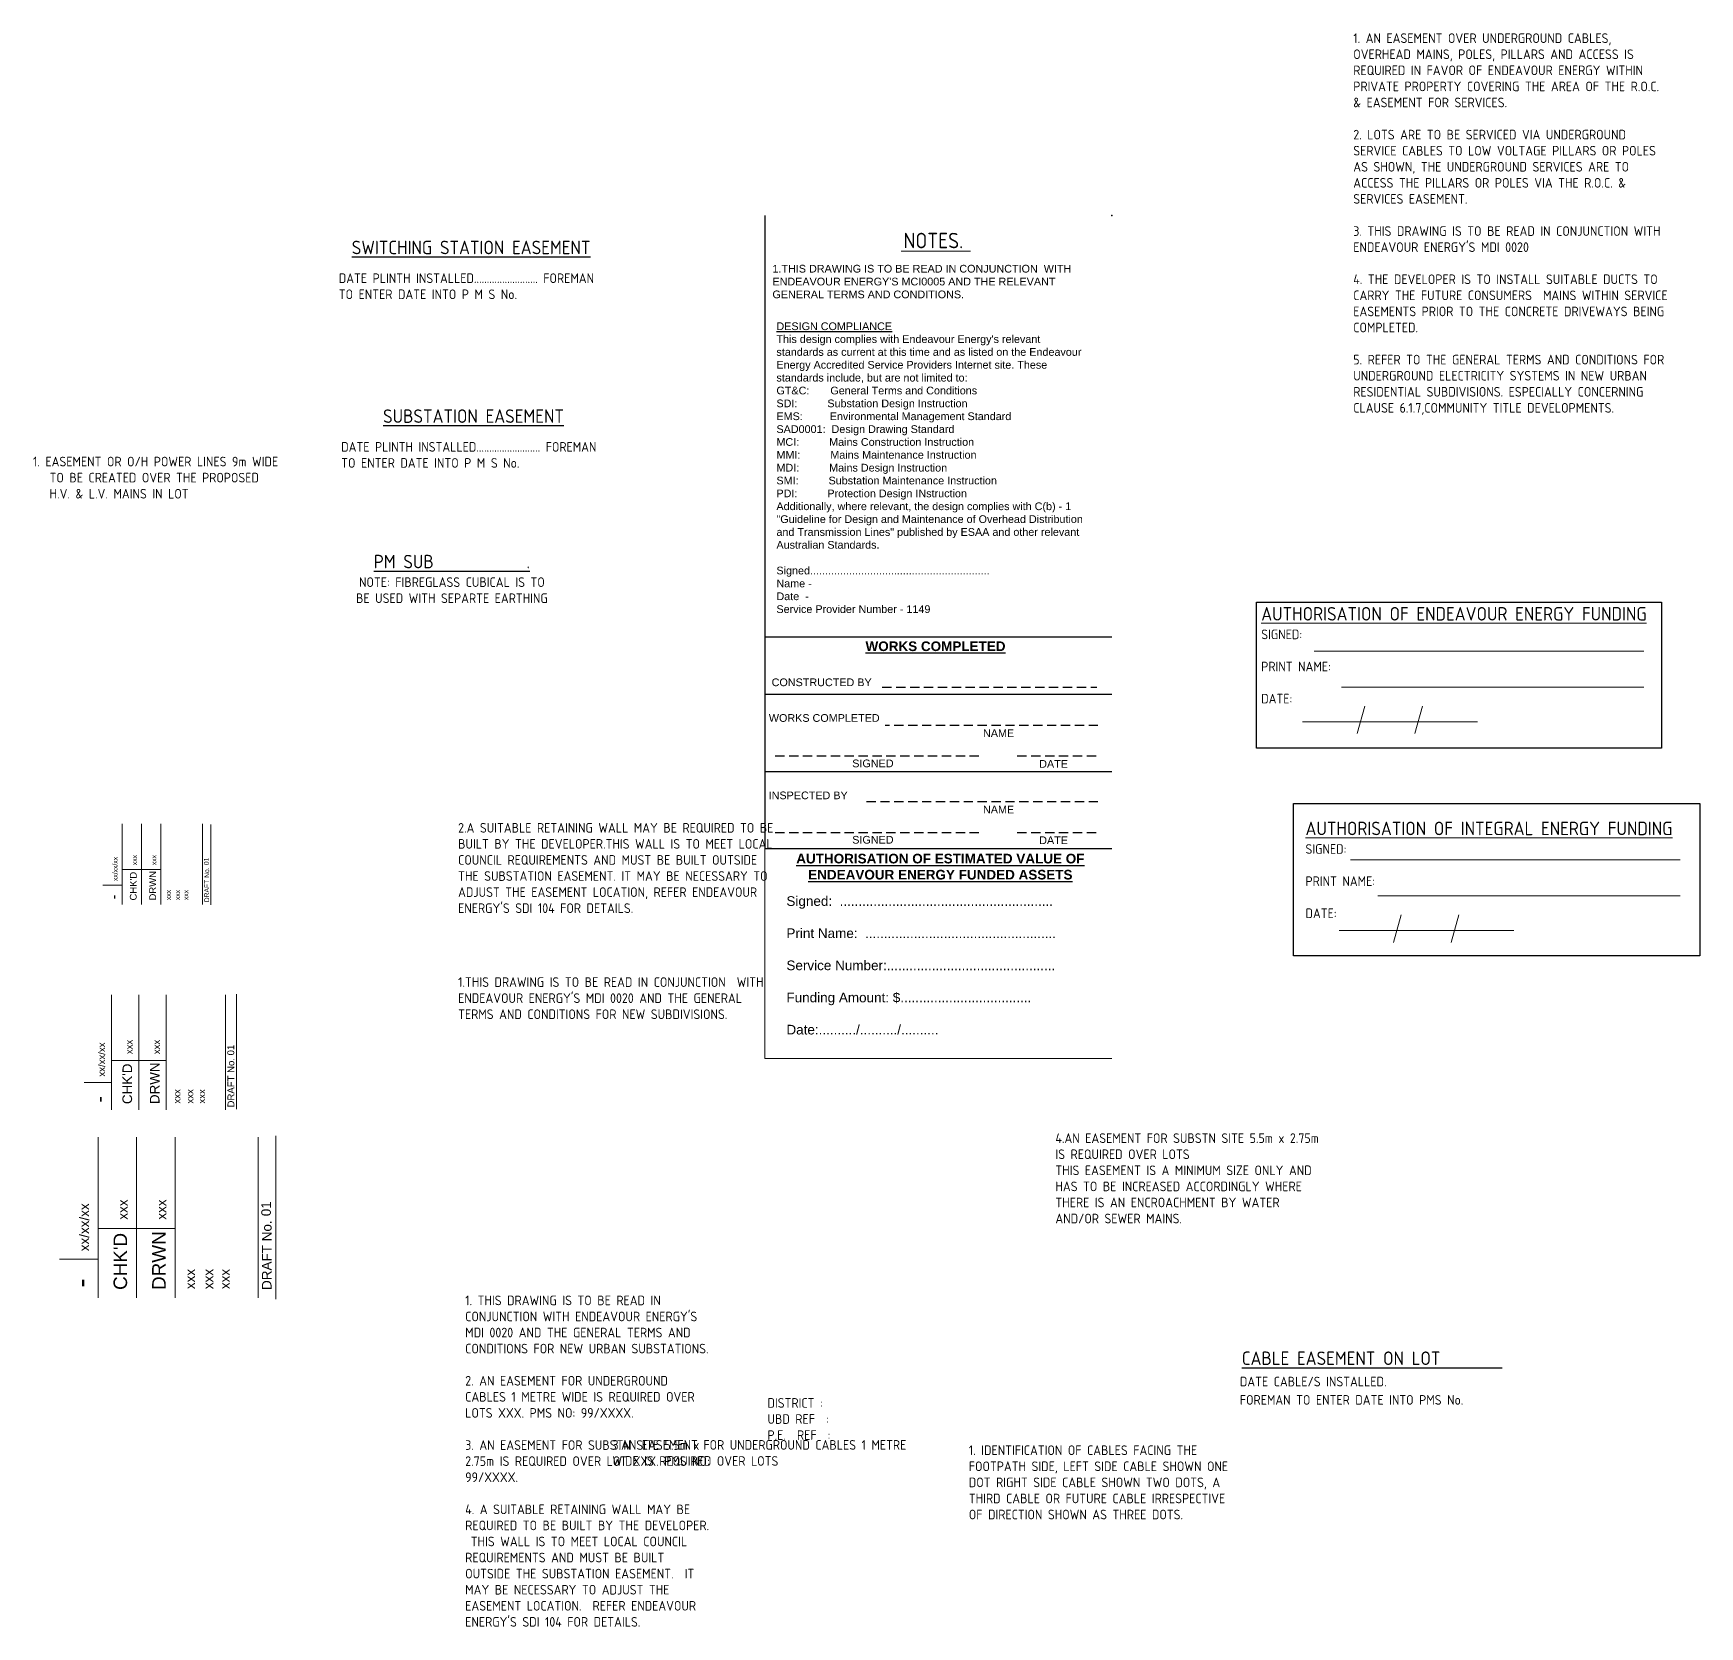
# Model space of a CAD drawing. Header units: metres. Extents: x -898 to 2770, y -622 to 757.
# Drawn here: x 417.2 to 849.1, y 89.5 to 502.6 of the extents above; entities that cross this region are included whole.
import ezdxf

# ---------------------------------------------------------------- set-up
doc = ezdxf.new("R2010")
doc.units = ezdxf.units.M
doc.linetypes.add('IECLDIDCUL', pattern=[6, 4, -2])
doc.layers.get('0').update_dxf_attribs({"color": 6})
doc.layers.add('Notes', color=7, linetype='Continuous')
doc.styles.add('iecARIAL', font='arial.ttf')
doc.styles.add('iecISOCP', font='isocp.shx')
doc.styles.add('IECSYMBOL1', font='isocp.shx')
doc.styles.add('ieISOCP', font='isocp.shx')
doc.styles.add('IESYMBOL1', font='isocp.shx')
doc.styles.get("Standard").update_dxf_attribs({"font": 'arial.ttf'})
doc.linetypes.add('IECLNDOT', pattern='A,0,-0.1,[133,ltypeshp.shx,S=0.1,R=0,X=-0.2,Y=0],-3.5', length=3.6)

# ---------------------------------------------------------------- blocks, each defined once
blk = doc.blocks.new('Dwg Notes')
at = {"layer": 'Notes', "color": 1, "lineweight": 0}
blk.add_line((154.79, 268.23), (172.81, 268.23), dxfattribs=at)
at = {"layer": 'Notes', "color": 1, "lineweight": 5}
for p, q in [((119.46, 113.29), (197.46, 113.29)), ((119.46, 58.94), (119.46, 113.29)), ((209.46, 58.94), (119.46, 58.94))]:
    blk.add_line(p, q, dxfattribs=at)
at = {"layer": 'Notes', "color": 1}
for points in [[(119.46, 277.53), (119.46, 113.29)], [(119.46, 168.29), (209.46, 168.29)], [(209.46, 113.29), (119.46, 113.29)]]:
    blk.add_lwpolyline(points, dxfattribs=at)
at = {"layer": 'Notes'}
for points in [[(209.46, 153.29), (119.46, 153.29)], [(209.46, 133.29), (119.46, 133.29)]]:
    blk.add_lwpolyline(points, dxfattribs=at)
at = {"layer": 'Notes', "linetype": 'IECLDIDCUL', "ltscale": 0.6}
for points in [[(149.94, 155.2), (205.58, 155.2)], [(205.83, 145.29), (150.7, 145.29)], [(174.98, 137.29), (121.62, 137.29)], [(205.33, 137.29), (184.58, 137.29)], [(205.83, 125.49), (144.75, 125.49)], [(174.98, 117.49), (121.62, 117.49)], [(205.33, 117.49), (184.58, 117.49)]]:
    blk.add_lwpolyline(points, dxfattribs=at)
at = {"layer": 'Notes'}
blk.add_point((209.46, 277.53), dxfattribs=at)
blk.add_point((209.46, 277.53), dxfattribs=at)
at = {"layer": 'Notes', "color": 1, "lineweight": 0, "style": 'iecISOCP'}
blk.add_text('NOTES.', height=4, dxfattribs=at).set_placement((155.42, 269.02))
at = {"layer": 'Notes', "style": 'iecARIAL'}
for s, p in [('CONSTRUCTED BY', (121.26, 155.48)), ('WORKS COMPLETED', (120.53, 146.23)), ('NAME', (176.04, 142.29)), ('SIGNED', (142.15, 134.45)), ('DATE', (190.6, 134.33)), ('INSPECTED BY', (120.48, 126.16)), ('NAME', (176.04, 122.49)), ('SIGNED', (142.15, 114.65)), ('DATE', (190.6, 114.53))]:
    blk.add_text(s, height=2, dxfattribs=at).set_placement(p)
at = {"layer": 'Notes', "char_height": 2, "attachment_point": 1}
for s, insert, width, style in [("{\\fArial|b0|i0|c0|p34;1.THIS DRAWING IS TO BE READ IN CONJUNCTION  WITH  ENDEAVOUR ENERGY'S MCI0005 AND THE RELEVANT GENERAL TERMS AND CONDITIONS. }", (121.47, 264.72), 82, 'ieISOCP'), ('{\\L\\C1;DESIGN COMPLIANCE\\P}This design complies with Endeavour Energy\'s relevant standards as current at this time and as listed on the Endeavour Energy Accredited Service Providers Internet site. These standards include, but are not limited to:\\PGT&C:       General Terms and Conditions               \\PSDI:          Substation Design Instruction\\PEMS:         Environmental Management Standard    \\PSAD0001:  Design Drawing Standard\\PMCI:          Mains Construction Instruction              \\PMMI:          Mains Maintenance Instruction\\PMDI:          Mains Design Instruction                       \\PSMI:          Substation Maintenance Instruction\\PPDI:          Protection Design INstruction\\PAdditionally, where relevant, the design complies with C(b) - 1 "Guideline for Design and Maintenance of Overhead Distribution and Transmission Lines" published by ESAA and other relevant Australian Standards. \\P\\PSigned............................................................     \\PName -      \\PDate  - \\PService Provider Number - 1149        ', (122.5, 249.8), 79.3, 'iecARIAL')]:
    blk.add_mtext(s, dxfattribs=dict(at, insert=insert, width=width, style=style))
at = {"layer": 'Notes', "char_height": 2.5, "width": 78, "attachment_point": 2}
for s, insert in [('{\\fArial|b1|i0|c0|p34;\\LWORKS COMPLETED}', (163.73, 167.08)), ('{\\fArial|b1|i0|c0|p34;\\LAUTHORISATION OF ESTIMATED VALUE OF ENDEAVOUR ENERGY FUNDED ASSETS}', (164.98, 112.02))]:
    blk.add_mtext(s, dxfattribs=dict(at, insert=insert))
at = {"layer": 'Notes', "insert": (125.09, 101.01), "char_height": 2.5, "width": 78.8, "attachment_point": 1, "line_spacing_factor": 2}
blk.add_mtext('{\\fArial|b0|i0|c0|p34;Signed:  .........................................................\\PPrint Name:  ...................................................\\PService Number:.............................................\\PFunding Amount: $...................................\\PDate:........../........../..........}', dxfattribs=at)
at = {"layer": 'Notes', "lineweight": 0, "style": 'iecARIAL'}
for tag, p in [('NAME', (132.75, 180.55)), ('DATE', (132.75, 177.08))]:
    blk.add_attdef(tag, p, '', height=2, dxfattribs=at)
blk = doc.blocks.new('NOTES_EASEMENT')
at = {"linetype": 'Continuous', "insert": (0, 0), "char_height": 2.5, "width": 65.3405, "attachment_point": 1, "style": 'IECSYMBOL1'}
blk.add_mtext('1. EASEMENT OR O/H POWER LINES 9m WIDE\\P   TO BE CREATED OVER THE PROPOSED\\P   H.V. & L.V. MAINS IN LOT', dxfattribs=at)
at = {"linetype": 'Continuous', "style": 'IECSYMBOL1'}
blk.add_attdef('123', (40.44, -10.73), '', height=2.5, dxfattribs=at)
blk = doc.blocks.new('Note 02')
at = {"insert": (0, 0), "char_height": 2.5, "width": 82, "attachment_point": 1, "style": 'ieISOCP'}
blk.add_mtext("1. AN EASEMENT OVER UNDERGROUND CABLES, OVERHEAD MAINS, POLES, PILLARS AND ACCESS IS REQUIRED IN FAVOR OF ENDEAVOUR ENERGY WITHIN PRIVATE PROPERTY COVERING THE AREA OF THE R.O.C. & EASEMENT FOR SERVICES.\\P\\P2. LOTS ARE TO BE SERVICED VIA UNDERGROUND SERVICE CABLES TO LOW VOLTAGE PILLARS OR POLES AS SHOWN, THE UNDERGROUND SERVICES ARE TO ACCESS THE PILLARS OR POLES VIA THE R.O.C. & SERVICES EASEMENT.\\P\\P3. THIS DRAWING IS TO BE READ IN CONJUNCTION WITH ENDEAVOUR ENERGY'S MDI 0020\\P\\P4. THE DEVELOPER IS TO INSTALL SUITABLE DUCTS TO CARRY THE FUTURE CONSUMERS  MAINS WITHIN SERVICE EASEMENTS PRIOR TO THE CONCRETE DRIVEWAYS BEING COMPLETED.\\P\\P5. REFER TO THE GENERAL TERMS AND CONDITIONS FOR UNDERGROUND ELECTRICITY SYSTEMS IN NEW URBAN RESIDENTIAL SUBDIVISIONS. ESPECIALLY CONCERNING CLAUSE 6.1.7,COMMUNITY TITLE DEVELOPMENTS.", dxfattribs=at)
blk = doc.blocks.new('Note 03')
at = {"linetype": 'ByBlock', "insert": (0, 0), "char_height": 2.5, "width": 68.8309, "attachment_point": 1, "style": 'IECSYMBOL1'}
blk.add_mtext('1. IDENTIFICATION OF CABLES FACING THE FOOTPATH SIDE, LEFT SIDE CABLE SHOWN ONE DOT RIGHT SIDE CABLE SHOWN TWO DOTS, A THIRD CABLE OR FUTURE CABLE IRRESPECTIVE OF DIRECTION SHOWN AS THREE DOTS.', dxfattribs=at)
blk = doc.blocks.new('Note 04')
at = {"insert": (1.84, -2.53), "char_height": 2.5, "width": 64.0113, "attachment_point": 1, "style": 'iecISOCP'}
blk.add_mtext("1. THIS DRAWING IS TO BE READ IN CONJUNCTION WITH ENDEAVOUR ENERGY'S MDI 0020 AND THE GENERAL TERMS AND CONDITIONS FOR NEW URBAN SUBSTATIONS.\\P\\P2. AN EASEMENT FOR UNDERGROUND CABLES 1 METRE WIDE IS REQUIRED OVER LOTS XXX. PMS NO: 99/XXXX.\\P\\P3. AN EASEMENT FOR SUBSTN SITE 5.5m x 2.75m IS REQUIRED OVER LOT XXX. PMS NO: 99/XXXX.\\P\\P4. A SUITABLE RETAINING WALL MAY BE REQUIRED TO BE BUILT BY THE DEVELOPER.  THIS WALL IS TO MEET LOCAL COUNCIL REQUIREMENTS AND MUST BE BUILT OUTSIDE THE SUBSTATION EASEMENT.  IT MAY BE NECESSARY TO ADJUST THE EASEMENT LOCATION.  REFER ENDEAVOUR ENERGY'S SDI 104 FOR DETAILS.", dxfattribs=at)
blk = doc.blocks.new('Note 07')
at = {"insert": (0, 0), "char_height": 2.5, "width": 82, "attachment_point": 1, "style": 'ieISOCP'}
blk.add_mtext("1.THIS DRAWING IS TO BE READ IN CONJUNCTION  WITH  ENDEAVOUR ENERGY'S MDI 0020 AND THE GENERAL TERMS AND CONDITIONS FOR NEW SUBDIVISIONS.", dxfattribs=at)
blk = doc.blocks.new('Note 08')
at = {"insert": (0, 0), "char_height": 2.5, "width": 82, "attachment_point": 1, "style": 'ieISOCP'}
blk.add_mtext("2.A SUITABLE RETAINING WALL MAY BE REQUIRED TO BE BUILT BY THE DEVELOPER.THIS WALL IS TO MEET LOCAL COUNCIL REQUIREMENTS AND MUST BE BUILT OUTSIDE THE SUBSTATION EASEMENT. IT MAY BE NECESSARY TO ADJUST THE EASEMENT LOCATION, REFER ENDEAVOUR ENERGY'S SDI 104 FOR DETAILS.", dxfattribs=at)
blk = doc.blocks.new('Note 09')
at = {"insert": (0, 0), "char_height": 2.5, "width": 82, "attachment_point": 1, "style": 'ieISOCP'}
blk.add_mtext('3.AN EASEMENT FOR UNDERGROUND CABLES 1 METRE WIDE IS REQUIRED OVER LOTS', dxfattribs=at)
at = {"style": 'ieISOCP'}
blk.add_attdef('XXX,XXX,XXX,XXX', (45.34, -6.52), '', height=2.5, dxfattribs=at)
blk = doc.blocks.new('PM Sub')
at = {"insert": (0, 0), "char_height": 3.5, "width": 52.751, "attachment_point": 2, "style": 'IECSYMBOL1'}
blk.add_mtext('{\\L\\C2;PM SUB            .         \\P\\H0.7143x;\\l\\C7;NOTE: FIBREGLASS CUBICAL IS TO BE USED WITH SEPARTE EARTHING}', dxfattribs=at)
at = {"color": 2, "style": 'IECSYMBOL1'}
blk.add_attdef('12345', (2.07, -3.51), '', height=3.5, dxfattribs=at)
blk = doc.blocks.new('Substn Easement')
at = {"color": 2, "linetype": 'ByBlock', "insert": (34.16, 13.34), "char_height": 3.5, "attachment_point": 5, "style": 'IECSYMBOL1'}
blk.add_mtext('{\\LSUBSTATION EASEMENT}', dxfattribs=at)
at = {"linetype": 'ByBlock', "insert": (-0.13, 6.62), "char_height": 2.5, "width": 68.921, "attachment_point": 1, "style": 'IECSYMBOL1'}
blk.add_mtext('DATE PLINTH INSTALLED......................... FOREMAN TO ENTER DATE INTO P M S No.', dxfattribs=at)
at = {"linetype": 'ByBlock', "style": 'IECSYMBOL1'}
for tag, p in [('DD/MM/YY', (38.4, 4.37)), ('1234', (62.28, -0.12))]:
    blk.add_attdef(tag, p, '', height=2.5, dxfattribs=at)
blk = doc.blocks.new('Switchstn Easement')
at = {"color": 2, "linetype": 'ByBlock', "insert": (34.16, 13.34), "char_height": 3.5, "attachment_point": 5, "style": 'IECSYMBOL1'}
blk.add_mtext('{\\LSWITCHING STATION EASEMENT}', dxfattribs=at)
at = {"linetype": 'ByBlock', "insert": (-0.13, 6.62), "char_height": 2.5, "width": 69.116, "attachment_point": 1, "style": 'IECSYMBOL1'}
blk.add_mtext('DATE PLINTH INSTALLED......................... FOREMAN TO ENTER DATE INTO P M S No.', dxfattribs=at)
at = {"linetype": 'ByBlock', "style": 'IECSYMBOL1'}
for tag, p in [('DD/MM/YY', (38.4, 4.37)), ('1234', (62.28, -0.12))]:
    blk.add_attdef(tag, p, '', height=2.5, dxfattribs=at)
blk = doc.blocks.new('UBD Reference')
at = {"linetype": 'ByBlock', "insert": (0.18, 10.88), "char_height": 2.5, "width": 32, "attachment_point": 1, "style": 'IECSYMBOL1'}
blk.add_mtext('DISTRICT :\\PUBD REF  :\\PP.E.  REF  :', dxfattribs=at)
at = {"linetype": 'ByBlock', "style": 'IECSYMBOL1'}
for tag, p in [('XXXXXX', (16.43, 8.32)), ('XXX-XXX', (16.43, 4.16)), ('XXXX-XX', (16.43, 0.08))]:
    blk.add_attdef(tag, p, '', height=2.5, dxfattribs=at)
blk = doc.blocks.new('Note 05')
at = {"insert": (0, 0), "char_height": 2.5, "width": 70.2555, "attachment_point": 1, "style": 'ieISOCP'}
blk.add_mtext('4.AN EASEMENT FOR SUBSTN SITE 5.5m x 2.75m IS REQUIRED OVER LOTS\\PTHIS EASEMENT IS A MINIMUM SIZE ONLY AND HAS TO BE INCREASED ACCORDINGLY WHERE THERE IS AN ENCROACHMENT BY WATER AND/OR SEWER MAINS.', dxfattribs=at)
at = {"style": 'ieISOCP'}
blk.add_attdef('XXX,XXX,XXX,XXX', (36.8, -6.71), '', height=2.5, dxfattribs=at)
blk = doc.blocks.new('Authorisation of Endeavour Funding')
at = {"color": 7, "linetype": 'IECLNDOT', "lineweight": 0}
for p, q in [((15.74, 25.16), (101.23, 25.16)), ((22.86, 15.81), (101.23, 15.81)), ((12.79, 6.85), (27.96, 6.85)), ((27.76, 6.85), (42.92, 6.85)), ((42.92, 6.85), (58.09, 6.85))]:
    blk.add_line(p, q, dxfattribs=at)
at = {"color": 7, "linetype": 'Continuous', "lineweight": 0}
for p, q in [((28.9, 10.87), (26.88, 3.76)), ((43.86, 10.87), (41.85, 3.76))]:
    blk.add_line(p, q, dxfattribs=at)
at = {"color": 2}
blk.add_lwpolyline([(0.83, 0), (0.83, 37.81), (105.83, 37.81), (105.83, 0)], close=True, dxfattribs=at)
at = {"lineweight": 0, "insert": (2.05, 36.58), "char_height": 3.5, "width": 103.8835, "attachment_point": 1, "style": 'iecISOCP'}
blk.add_mtext('{\\L\\C2;AUTHORISATION OF ENDEAVOUR ENERGY FUNDING\\P\\H0.7143x;\\l\\C7;SIGNED:\\P\\PPRINT NAME:\\P\\PDATE:}', dxfattribs=at)
blk = doc.blocks.new('Authorisation of Integral Funding')
at = {"color": 7, "linetype": 'IECLNDOT', "lineweight": 0}
for p, q in [((14.74, 24.87), (100.23, 24.87)), ((21.85, 15.52), (100.23, 15.52)), ((11.79, 6.56), (26.95, 6.56)), ((26.75, 6.56), (41.92, 6.56)), ((41.92, 6.56), (57.09, 6.56))]:
    blk.add_line(p, q, dxfattribs=at)
at = {"color": 7, "linetype": 'Continuous', "lineweight": 0}
for p, q in [((27.89, 10.59), (25.88, 3.48)), ((42.86, 10.59), (40.85, 3.48))]:
    blk.add_line(p, q, dxfattribs=at)
at = {"color": 2}
blk.add_lwpolyline([(0, 39.51), (105.26, 39.51), (105.26, 0), (0, 0)], close=True, dxfattribs=at)
at = {"lineweight": 0, "insert": (3.1, 34.78), "char_height": 3.5, "width": 103.0891, "attachment_point": 1, "style": 'iecISOCP'}
blk.add_mtext('{\\L\\C2;AUTHORISATION OF INTEGRAL ENERGY FUNDING\\P\\H0.7143x;\\l\\C7;SIGNED:\\P\\PPRINT NAME:\\P\\PDATE:}', dxfattribs=at)
blk = doc.blocks.new('Cable Easement')
at = {"color": 2, "style": 'IESYMBOL1'}
blk.add_text('%%uCABLE EASEMENT ON LOT        ', height=3.5, dxfattribs=at).set_placement((0.51, 10.3))
at = {"style": 'IESYMBOL1'}
for s, p in [('DATE CABLE/S INSTALLED.', (0, 4.75)), ('FOREMAN TO ENTER DATE INTO PMS No.', (0, 0))]:
    blk.add_text(s, height=2.5, dxfattribs=at).set_placement(p)
at = {"color": 2, "style": 'IESYMBOL1'}
blk.add_attdef('1234', (54.94, 10.3), '', height=3.5, dxfattribs=at)
for tag, p, style in [('DD/MM/YY', (41.77, 4.84), 'IESYMBOL1'), ('12/1234/1', (59.52, -0.06), 'ieISOCP')]:
    blk.add_attdef(tag, p, '', height=2.5, dxfattribs=dict(style=style))
blk = doc.blocks.new('Amendment Tag A1-A2')
at = {"lineweight": 15}
for p, q in [((10, 41.65), (10, 0)), ((20, 41.65), (20, 0)), ((30, 41.65), (30, 0)), ((51.51, 41.65), (51.51, 0)), ((56.06, 42.06), (56.06, -0.34)), ((10, 18), (30, 18)), ((0, 10), (10, 10))]:
    blk.add_line(p, q, dxfattribs=at)
at = {"lineweight": 15, "style": 'iecARIAL'}
for s, height, p in [('DRAFT No.', 2.5, (54.96, 2.06)), ("CHK'D", 3.5, (17.51, 2.06)), ('DRWN', 3.5, (27.51, 2.06))]:
    blk.add_text(s, height=height, rotation=90, dxfattribs=at).set_placement(p)
for tag, p, height in [('CHECKED_BY', (17.67, 20.28), 2.5), ('DRAWN_BY', (27.67, 20.28), 2.5), ('REV_NO', (8.08, 2.68), 5), ('REV_DATE', (7.67, 12.09), 2.5), ('LINE_THREE', (44.14, 2.27), 2.5), ('LINE_ONE', (35.12, 2.27), 2.5), ('LINE_TWO', (39.84, 2.27), 2.5)]:
    blk.add_attdef(tag, p, '', height=height, rotation=90, dxfattribs=at)
blk.add_attdef('DRAFT_NO', (54.79, 21.17), '', height=2.5, rotation=90)
blk = doc.blocks.new('Amendment Tag A3')
at = {"lineweight": 15}
for p, q in [((7.11, 29.84), (7.11, 0)), ((14.22, 29.84), (14.22, 0)), ((21.33, 29.84), (21.33, 0)), ((36.63, 29.84), (36.63, 0)), ((39.55, 29.97), (39.55, 0.13)), ((7.11, 12.8), (21.33, 12.8)), ((0, 7.11), (7.11, 7.11))]:
    blk.add_line(p, q, dxfattribs=at)
at = {"lineweight": 15, "style": 'iecARIAL'}
for s, height, p in [('DRAFT No.', 1.778, (38.95, 0.6)), ("CHK'D", 2.489, (12.45, 1.47)), ('DRWN', 2.489, (19.56, 1.47))]:
    blk.add_text(s, height=height, rotation=90, dxfattribs=at).set_placement(p)
for tag, p, height in [('CHECKED_BY', (12.57, 14.42), 1.78), ('DRAWN_BY', (19.68, 14.42), 1.78), ('REV_NO', (5.75, 1.9), 3.56), ('REV_DATE', (5.46, 8.6), 1.78), ('LINE_ONE', (24.98, 1.61), 1.78), ('LINE_TWO', (28.33, 1.61), 1.78), ('LINE_THREE', (31.39, 1.61), 1.78)]:
    blk.add_attdef(tag, p, '', height=height, rotation=90, dxfattribs=at)
blk.add_attdef('DRAFT_NO', (38.92, 14.1), '', height=1.78, rotation=90)
blk = doc.blocks.new('Amendment Tag A4')
at = {"lineweight": 15}
for p, q in [((5.03, 20.87), (5.03, 0)), ((10.06, 0), (10.06, 20.87)), ((15.08, 0), (15.08, 20.87)), ((25.9, 0), (25.9, 20.87)), ((28.05, -0.09), (28.05, 20.78)), ((5.03, 9.05), (15.08, 9.05)), ((0, 5.03), (5.03, 5.03))]:
    blk.add_line(p, q, dxfattribs=at)
at = {"lineweight": 15, "style": 'iecARIAL'}
for s, height, p in [('DRAFT No.', 1.257, (27.59, 0.56)), ("CHK'D", 1.76, (8.8, 1.04)), ('DRWN', 1.76, (13.83, 1.04))]:
    blk.add_text(s, height=height, rotation=90, dxfattribs=at).set_placement(p)
for tag, p, height in [('CHECKED_BY', (8.89, 10.2), 1.26), ('DRAWN_BY', (13.91, 10.2), 1.26), ('REV_NO', (4.06, 1.35), 2.51), ('REV_DATE', (3.86, 6.08), 1.26), ('LINE_ONE', (17.66, 1.14), 1.26), ('LINE_TWO', (20.03, 1.14), 1.26), ('LINE_THREE', (22.19, 1.14), 1.26)]:
    blk.add_attdef(tag, p, '', height=height, rotation=90, dxfattribs=at)
blk.add_attdef('DRAFT_NO', (27.49, 10.2), '', height=1.25, rotation=90)

msp = doc.modelspace()

# ---------------------------------------------------------------- block references
for name, p in [('Note 02', (759.28, 502.62)), ('Dwg Notes', (487.28, 177.88)), ('Switchstn Easement', (496.49, 433.76)), ('Substn Easement', (497.11, 390.03)), ('NOTES_EASEMENT', (417.11, 392.84)), ('PM Sub', (525.67, 367.41)), ('Authorisation of Endeavour Funding', (733.37, 317.29)), ('Authorisation of Integral Funding', (743.8, 263.44)), ('Note 08', (527.28, 297.88)), ('Note 07', (527.28, 257.88)), ('Note 05', (682.08, 217.41)), ('Note 04', (527.28, 177.88)), ('Cable Easement', (729.89, 147.05)), ('UBD Reference', (607.28, 137.88)), ('Note 09', (567.28, 137.88)), ('Note 03', (659.64, 136.5))]:
    msp.add_blockref(name, p)
for name, p in [('Amendment Tag A4', (435.17, 276.75)), ('Amendment Tag A3', (430.33, 223.52)), ('Amendment Tag A1-A2', (423.97, 174.75))]:
    msp.add_blockref(name, p).add_auto_attribs({'DRAWN_BY': 'xxx', 'CHECKED_BY': 'xxx', 'REV_NO': '-', 'REV_DATE': 'xx/xx/xx', 'LINE_ONE': 'xxx', 'LINE_TWO': 'xxx', 'LINE_THREE': 'xxx', 'DRAFT_NO': '01'})

doc.saveas('drawing.dxf')
